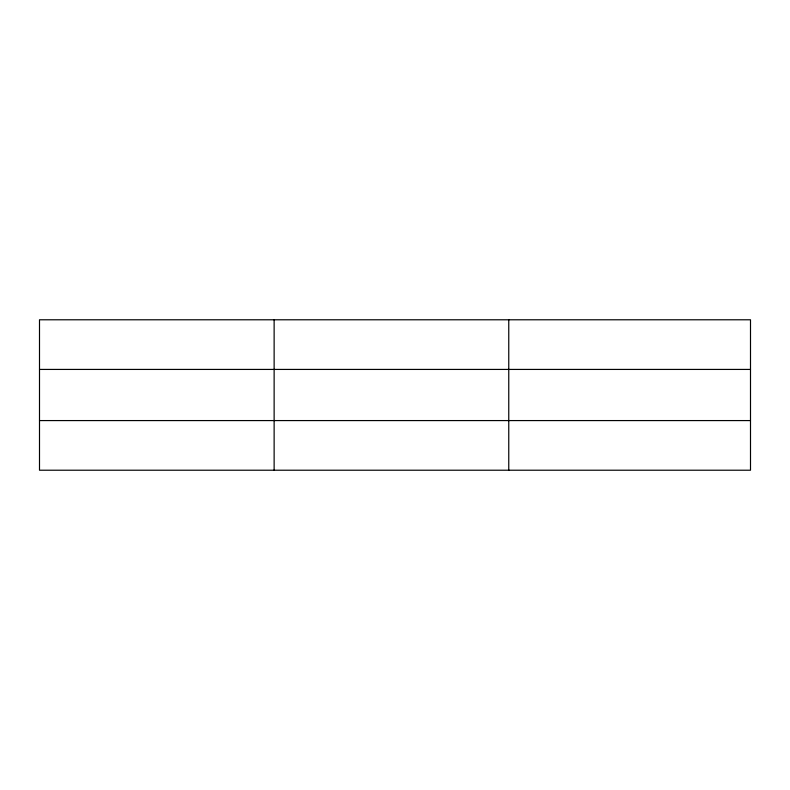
<?xml version="1.0" encoding="UTF-8"?>
<svg xmlns="http://www.w3.org/2000/svg" width="790" height="790" viewBox="0 0 790 790"><rect width="100%" height="100%" fill="white"/><g stroke="black" fill="none" stroke-linecap="round" stroke-linejoin="round"><path stroke-width="1.19" d="M274.13 319.782L274.13 470.218M508.76 319.782L508.76 470.218M750.5 369.424L750.5 319.782L39.5 319.782L39.5 470.218L750.5 470.218L750.5 369.424L39.5 369.424M39.5 420.576L750.5 420.576"/></g></svg>
